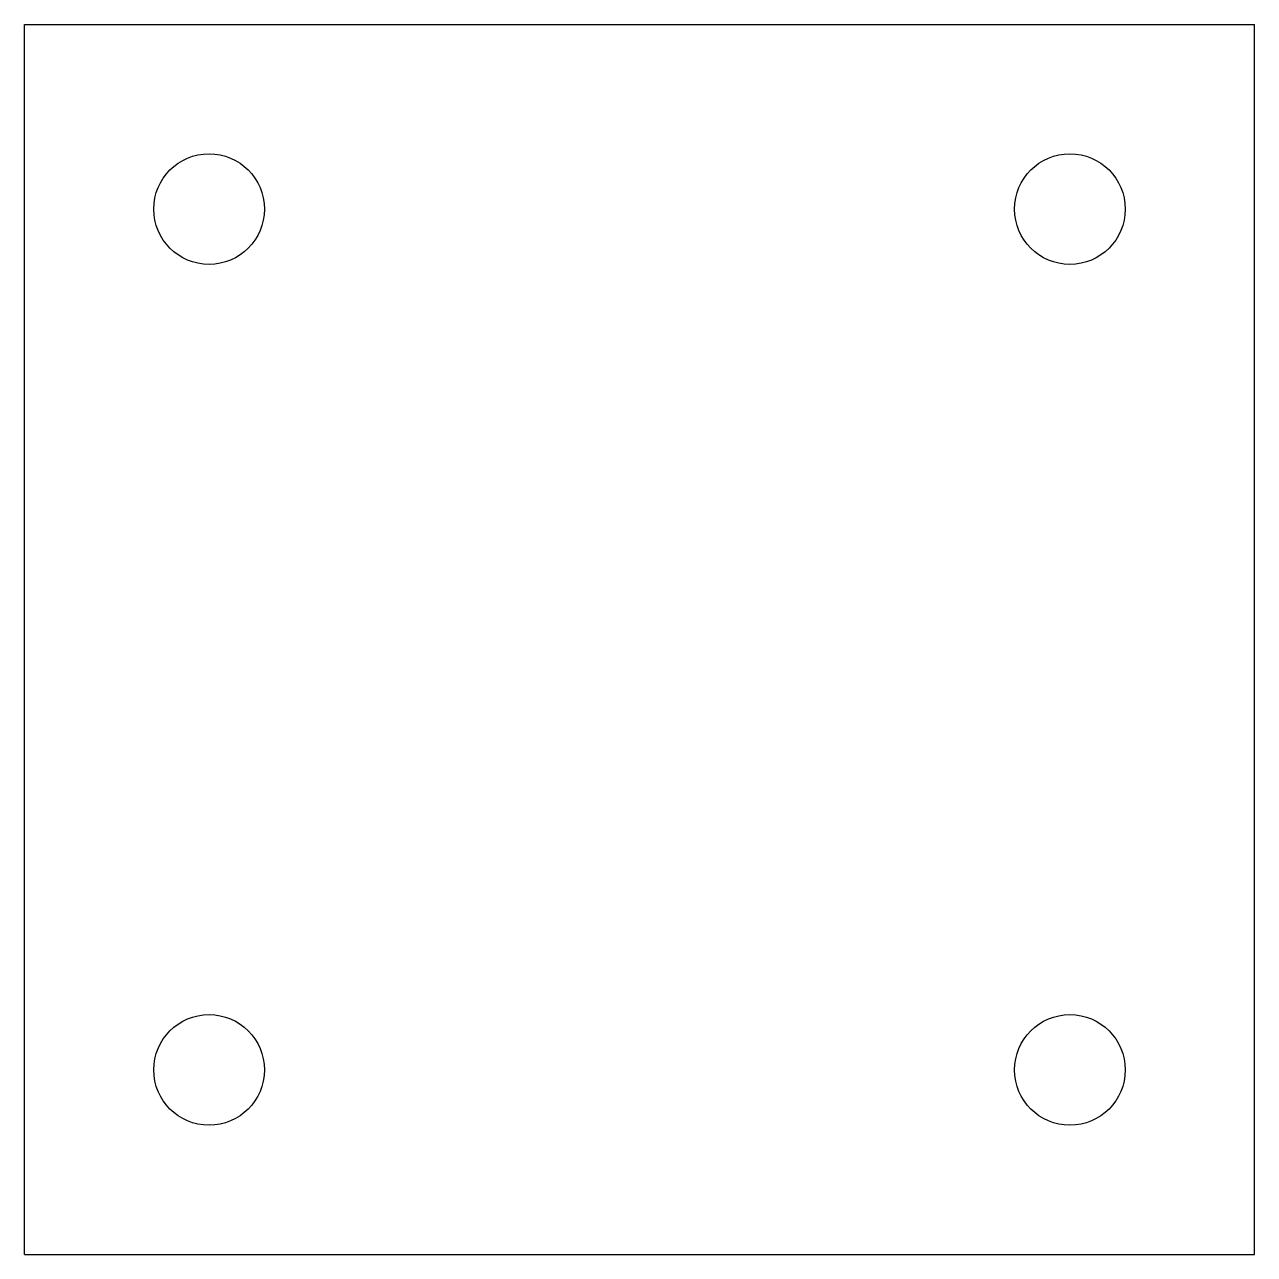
# Model space of a CAD drawing. Header units: millimetres. Extents: x 0 to 200, y 0 to 200.
import ezdxf

# ---------------------------------------------------------------- set-up
doc = ezdxf.new("R2010")
doc.units = ezdxf.units.MM

msp = doc.modelspace()

# ---------------------------------------------------------------- linework, layer by layer
for p, q in [((0, 0, 10), (0, 200, 10)), ((0, 200, 10), (200, 200, 10)), ((200, 0, 10), (200, 200, 10)), ((0, 0, 10), (200, 0, 10))]:
    msp.add_line(p, q)
for centre in [(30, 170, 10), (170, 170, 10), (30, 30, 10), (170, 30, 10)]:
    msp.add_circle(centre, 9)

doc.saveas('drawing.dxf')
